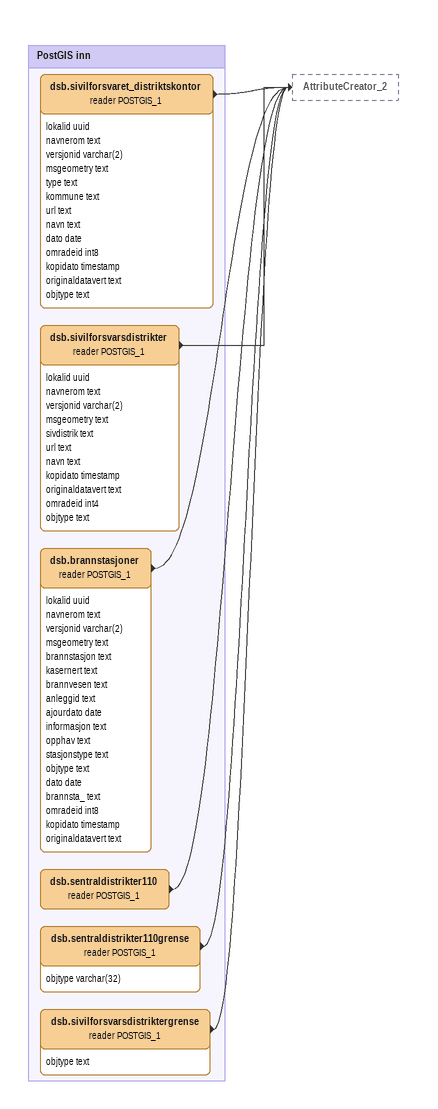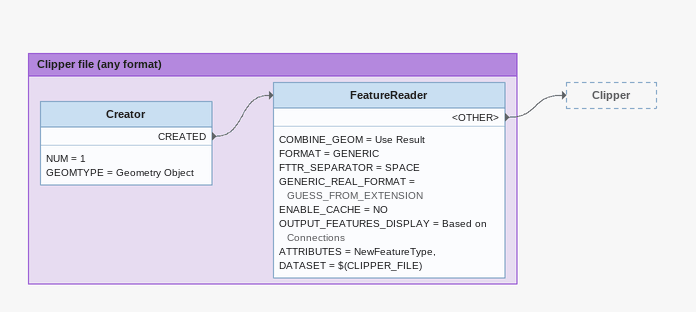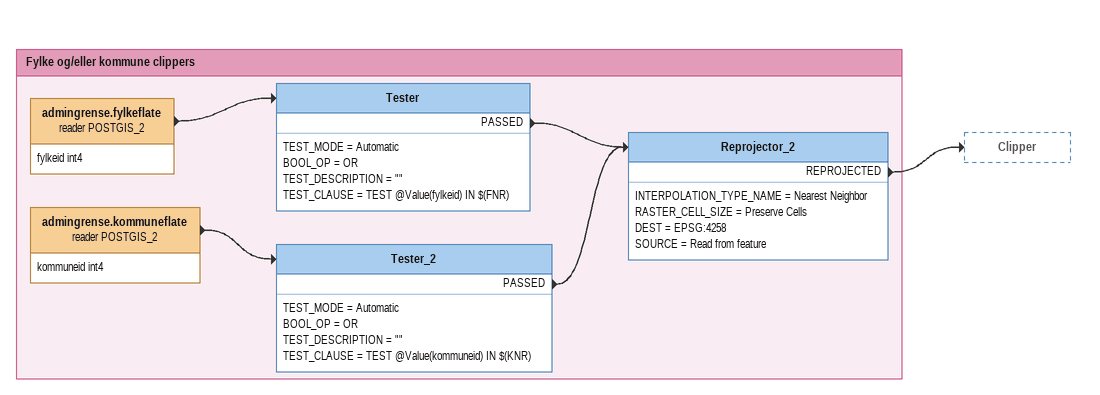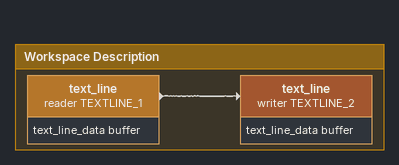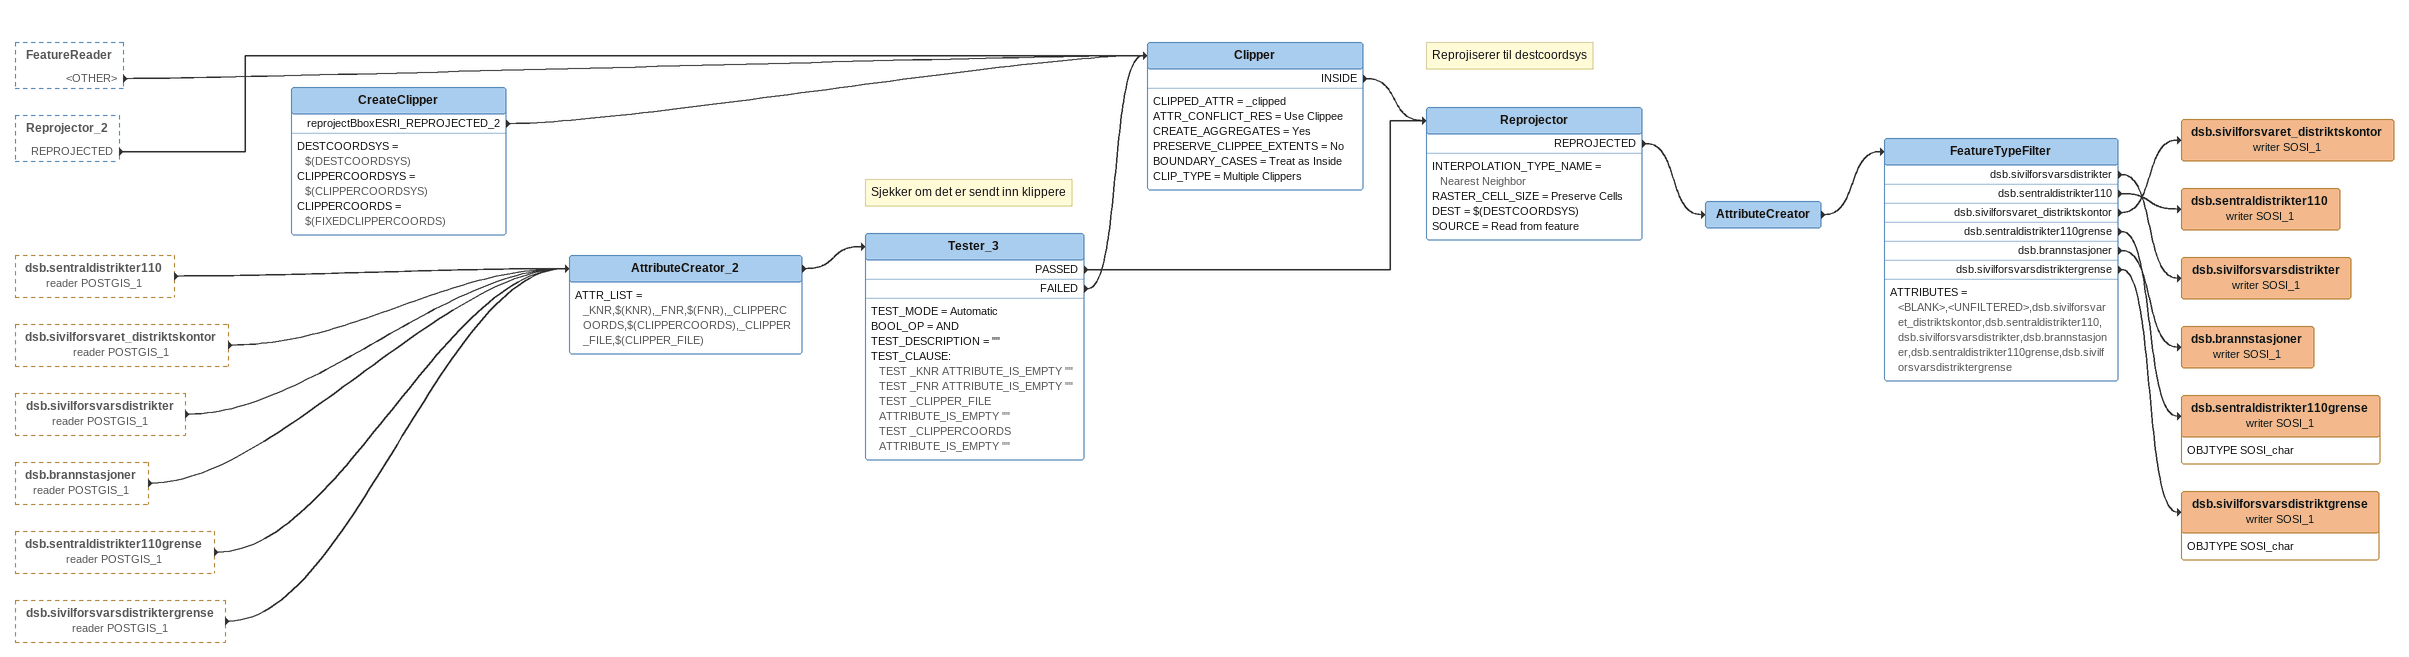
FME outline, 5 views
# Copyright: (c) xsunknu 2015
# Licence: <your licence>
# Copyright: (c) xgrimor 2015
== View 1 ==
Bookmark: PostGIS inn
dsb.sivilforsvaret_distriktskontor (reader POSTGIS_1)
    attributes: lokalid uuid, navnerom text, versjonid varchar(2), msgeometry text, type text, kommune text, url text, navn text, dato date, omradeid int8, kopidato timestamp, originaldatavert text, objtype text
    -> AttributeCreator_2
dsb.sivilforsvarsdistrikter (reader POSTGIS_1)
    attributes: lokalid uuid, navnerom text, versjonid varchar(2), msgeometry text, sivdistrik text, url text, navn text, kopidato timestamp, originaldatavert text, omradeid int4, objtype text
    -> AttributeCreator_2
dsb.brannstasjoner (reader POSTGIS_1)
    attributes: lokalid uuid, navnerom text, versjonid varchar(2), msgeometry text, brannstasjon text, kasernert text, brannvesen text, anleggid text, ajourdato date, informasjon text, opphav text, stasjonstype text, objtype text, dato date, brannsta_ text, omradeid int8, kopidato timestamp, originaldatavert text
    -> AttributeCreator_2
dsb.sentraldistrikter110 (reader POSTGIS_1)
    -> AttributeCreator_2
dsb.sentraldistrikter110grense (reader POSTGIS_1)
    attributes: objtype varchar(32)
    -> AttributeCreator_2
dsb.sivilforsvarsdistriktergrense (reader POSTGIS_1)
    attributes: objtype text
    -> AttributeCreator_2

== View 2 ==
Bookmark: Clipper file (any format)
Creator
    NUM = 1
    GEOMTYPE = Geometry Object
    CREATED -> FeatureReader
FeatureReader
    COMBINE_GEOM = Use Result
    FORMAT = GENERIC
    FTTR_SEPARATOR = SPACE
    GENERIC_REAL_FORMAT = GUESS_FROM_EXTENSION
    ENABLE_CACHE = NO
    OUTPUT_FEATURES_DISPLAY = Based on Connections
    ATTRIBUTES = NewFeatureType,
    DATASET = $(CLIPPER_FILE)
    <OTHER> -> Clipper

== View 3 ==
Bookmark: Fylke og/eller kommune clippers
admingrense.fylkeflate (reader POSTGIS_2)
    attributes: fylkeid int4
    -> Tester
Tester
    TEST_MODE = Automatic
    BOOL_OP = OR
    TEST_DESCRIPTION = ""
    TEST_CLAUSE = TEST @Value(fylkeid) IN $(FNR)
    PASSED -> Reprojector_2
admingrense.kommuneflate (reader POSTGIS_2)
    attributes: kommuneid int4
    -> Tester_2
Tester_2
    TEST_MODE = Automatic
    BOOL_OP = OR
    TEST_DESCRIPTION = ""
    TEST_CLAUSE = TEST @Value(kommuneid) IN $(KNR)
    PASSED -> Reprojector_2
Reprojector_2
    INTERPOLATION_TYPE_NAME = Nearest Neighbor
    RASTER_CELL_SIZE = Preserve Cells
    DEST = EPSG:4258
    SOURCE = Read from feature
    REPROJECTED -> Clipper

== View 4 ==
Bookmark: Workspace Description
text_line (reader TEXTLINE_1)
    attributes: text_line_data buffer
    -> text_line (writer TEXTLINE_2)
text_line (writer TEXTLINE_2)
    attributes: text_line_data buffer

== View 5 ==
FeatureReader [outside]
    <OTHER> -> Clipper
Reprojector_2 [outside]
    REPROJECTED -> Clipper
dsb.sentraldistrikter110 (reader POSTGIS_1) [outside]
    -> AttributeCreator_2
dsb.sivilforsvaret_distriktskontor (reader POSTGIS_1) [outside]
    -> AttributeCreator_2
dsb.sivilforsvarsdistrikter (reader POSTGIS_1) [outside]
    -> AttributeCreator_2
dsb.brannstasjoner (reader POSTGIS_1) [outside]
    -> AttributeCreator_2
dsb.sentraldistrikter110grense (reader POSTGIS_1) [outside]
    -> AttributeCreator_2
dsb.sivilforsvarsdistriktergrense (reader POSTGIS_1) [outside]
    -> AttributeCreator_2
CreateClipper
    DESTCOORDSYS = $(DESTCOORDSYS)
    CLIPPERCOORDSYS = $(CLIPPERCOORDSYS)
    CLIPPERCOORDS = $(FIXEDCLIPPERCOORDS)
    reprojectBboxESRI_REPROJECTED_2 -> Clipper
AttributeCreator_2
    ATTR_LIST = _KNR,$(KNR),_FNR,$(FNR),_CLIPPERCOORDS,$(CLIPPERCOORDS),_CLIPPER_FILE,$(CLIPPER_FILE)
    -> Tester_3
Note: Sjekker om det er sendt inn klippere
Tester_3
    TEST_MODE = Automatic
    BOOL_OP = AND
    TEST_DESCRIPTION = ""
    TEST_CLAUSE:
      TEST _KNR ATTRIBUTE_IS_EMPTY ""
      TEST _FNR ATTRIBUTE_IS_EMPTY ""
      TEST _CLIPPER_FILE ATTRIBUTE_IS_EMPTY ""
      TEST _CLIPPERCOORDS ATTRIBUTE_IS_EMPTY ""
    PASSED -> Reprojector
    FAILED -> Clipper
Clipper
    CLIPPED_ATTR = _clipped
    ATTR_CONFLICT_RES = Use Clippee
    CREATE_AGGREGATES = Yes
    PRESERVE_CLIPPEE_EXTENTS = No
    BOUNDARY_CASES = Treat as Inside
    CLIP_TYPE = Multiple Clippers
    INSIDE -> Reprojector
Note: Reprojiserer til destcoordsys
Reprojector
    INTERPOLATION_TYPE_NAME = Nearest Neighbor
    RASTER_CELL_SIZE = Preserve Cells
    DEST = $(DESTCOORDSYS)
    SOURCE = Read from feature
    REPROJECTED -> AttributeCreator
AttributeCreator
    -> FeatureTypeFilter
FeatureTypeFilter
    ATTRIBUTES = <BLANK>,<UNFILTERED>,dsb.sivilforsvaret_distriktskontor,dsb.sentraldistrikter110,dsb.sivilforsvarsdistrikter,dsb.brannstasjoner,dsb.sentraldistrikter110grense,dsb.sivilforsvarsdistriktergrense
    dsb.sivilforsvarsdistrikter -> dsb.sivilforsvarsdistrikter (writer SOSI_1)
    dsb.sentraldistrikter110 -> dsb.sentraldistrikter110 (writer SOSI_1)
    dsb.sivilforsvaret_distriktskontor -> dsb.sivilforsvaret_distriktskontor (writer SOSI_1)
    dsb.sentraldistrikter110grense -> dsb.sentraldistrikter110grense (writer SOSI_1)
    dsb.brannstasjoner -> dsb.brannstasjoner (writer SOSI_1)
    dsb.sivilforsvarsdistriktergrense -> dsb.sivilforsvarsdistriktgrense (writer SOSI_1)
dsb.sivilforsvaret_distriktskontor (writer SOSI_1)
dsb.sentraldistrikter110 (writer SOSI_1)
dsb.sivilforsvarsdistrikter (writer SOSI_1)
dsb.brannstasjoner (writer SOSI_1)
dsb.sentraldistrikter110grense (writer SOSI_1)
    attributes: OBJTYPE SOSI_char
dsb.sivilforsvarsdistriktgrense (writer SOSI_1)
    attributes: OBJTYPE SOSI_char
